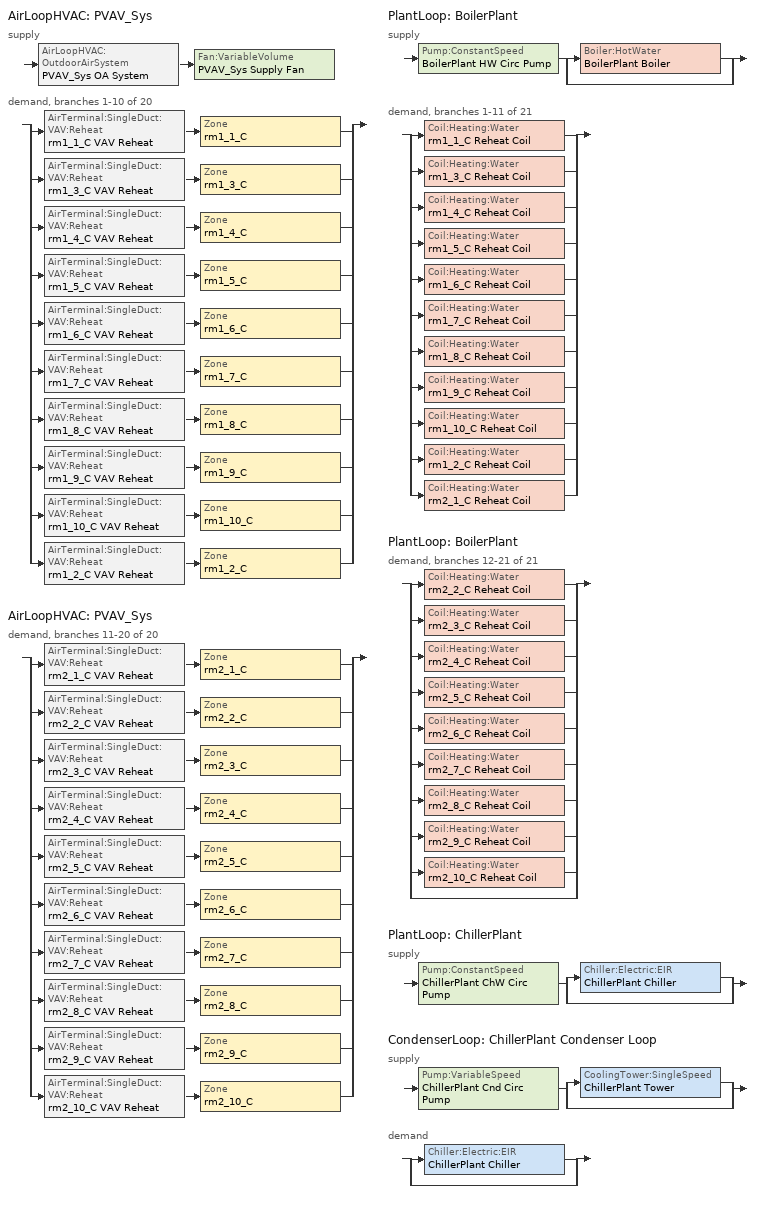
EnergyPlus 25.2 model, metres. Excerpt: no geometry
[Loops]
AirLoopHVAC 'PVAV_Sys'
 supply: AirLoopHVAC:OutdoorAirSystem 'PVAV_Sys OA System' > Fan:VariableVolume 'PVAV_Sys Supply Fan'
 demand, branches 1-10 of 20: split
  | AirTerminal:SingleDuct:VAV:Reheat 'rm1_1_C VAV Reheat' > Zone 'rm1_1_C'
  | AirTerminal:SingleDuct:VAV:Reheat 'rm1_3_C VAV Reheat' > Zone 'rm1_3_C'
  | AirTerminal:SingleDuct:VAV:Reheat 'rm1_4_C VAV Reheat' > Zone 'rm1_4_C'
  | AirTerminal:SingleDuct:VAV:Reheat 'rm1_5_C VAV Reheat' > Zone 'rm1_5_C'
  | AirTerminal:SingleDuct:VAV:Reheat 'rm1_6_C VAV Reheat' > Zone 'rm1_6_C'
  | AirTerminal:SingleDuct:VAV:Reheat 'rm1_7_C VAV Reheat' > Zone 'rm1_7_C'
  | AirTerminal:SingleDuct:VAV:Reheat 'rm1_8_C VAV Reheat' > Zone 'rm1_8_C'
  | AirTerminal:SingleDuct:VAV:Reheat 'rm1_9_C VAV Reheat' > Zone 'rm1_9_C'
  | AirTerminal:SingleDuct:VAV:Reheat 'rm1_10_C VAV Reheat' > Zone 'rm1_10_C'
  | AirTerminal:SingleDuct:VAV:Reheat 'rm1_2_C VAV Reheat' > Zone 'rm1_2_C'
AirLoopHVAC 'PVAV_Sys'
 demand, branches 11-20 of 20: split
  | AirTerminal:SingleDuct:VAV:Reheat 'rm2_1_C VAV Reheat' > Zone 'rm2_1_C'
  | AirTerminal:SingleDuct:VAV:Reheat 'rm2_2_C VAV Reheat' > Zone 'rm2_2_C'
  | AirTerminal:SingleDuct:VAV:Reheat 'rm2_3_C VAV Reheat' > Zone 'rm2_3_C'
  | AirTerminal:SingleDuct:VAV:Reheat 'rm2_4_C VAV Reheat' > Zone 'rm2_4_C'
  | AirTerminal:SingleDuct:VAV:Reheat 'rm2_5_C VAV Reheat' > Zone 'rm2_5_C'
  | AirTerminal:SingleDuct:VAV:Reheat 'rm2_6_C VAV Reheat' > Zone 'rm2_6_C'
  | AirTerminal:SingleDuct:VAV:Reheat 'rm2_7_C VAV Reheat' > Zone 'rm2_7_C'
  | AirTerminal:SingleDuct:VAV:Reheat 'rm2_8_C VAV Reheat' > Zone 'rm2_8_C'
  | AirTerminal:SingleDuct:VAV:Reheat 'rm2_9_C VAV Reheat' > Zone 'rm2_9_C'
  | AirTerminal:SingleDuct:VAV:Reheat 'rm2_10_C VAV Reheat' > Zone 'rm2_10_C'
PlantLoop 'BoilerPlant'
 supply: Pump:ConstantSpeed 'BoilerPlant HW Circ Pump' > split
  | Boiler:HotWater 'BoilerPlant Boiler'
  | bypass
 demand, branches 1-11 of 21: split
  | Coil:Heating:Water 'rm1_1_C Reheat Coil'
  | Coil:Heating:Water 'rm1_3_C Reheat Coil'
  | Coil:Heating:Water 'rm1_4_C Reheat Coil'
  | Coil:Heating:Water 'rm1_5_C Reheat Coil'
  | Coil:Heating:Water 'rm1_6_C Reheat Coil'
  | Coil:Heating:Water 'rm1_7_C Reheat Coil'
  | Coil:Heating:Water 'rm1_8_C Reheat Coil'
  | Coil:Heating:Water 'rm1_9_C Reheat Coil'
  | Coil:Heating:Water 'rm1_10_C Reheat Coil'
  | Coil:Heating:Water 'rm1_2_C Reheat Coil'
  | Coil:Heating:Water 'rm2_1_C Reheat Coil'
PlantLoop 'BoilerPlant'
 demand, branches 12-21 of 21: split
  | Coil:Heating:Water 'rm2_2_C Reheat Coil'
  | Coil:Heating:Water 'rm2_3_C Reheat Coil'
  | Coil:Heating:Water 'rm2_4_C Reheat Coil'
  | Coil:Heating:Water 'rm2_5_C Reheat Coil'
  | Coil:Heating:Water 'rm2_6_C Reheat Coil'
  | Coil:Heating:Water 'rm2_7_C Reheat Coil'
  | Coil:Heating:Water 'rm2_8_C Reheat Coil'
  | Coil:Heating:Water 'rm2_9_C Reheat Coil'
  | Coil:Heating:Water 'rm2_10_C Reheat Coil'
  | bypass
PlantLoop 'ChillerPlant'
 supply: Pump:ConstantSpeed 'ChillerPlant ChW Circ Pump' > split
  | Chiller:Electric:EIR 'ChillerPlant Chiller'
  | bypass
CondenserLoop 'ChillerPlant Condenser Loop'
 supply: Pump:VariableSpeed 'ChillerPlant Cnd Circ Pump' > split
  | CoolingTower:SingleSpeed 'ChillerPlant Tower'
  | bypass
 demand: split
  | Chiller:Electric:EIR 'ChillerPlant Chiller'
  | bypass
[ZoneControl:Thermostat] Control Type Schedule=Zone-Control-Type-Sched
Name | Zone or ZoneList | Control 1
rm1_1_C Thermostat | rm1_1_C | rm1_1_C DualSPSched
rm1_3_C Thermostat | rm1_3_C | rm1_3_C DualSPSched
rm1_4_C Thermostat | rm1_4_C | rm1_4_C DualSPSched
rm1_5_C Thermostat | rm1_5_C | rm1_5_C DualSPSched
rm1_6_C Thermostat | rm1_6_C | rm1_6_C DualSPSched
rm1_7_C Thermostat | rm1_7_C | rm1_7_C DualSPSched
rm1_8_C Thermostat | rm1_8_C | rm1_8_C DualSPSched
rm1_9_C Thermostat | rm1_9_C | rm1_9_C DualSPSched
rm1_10_C Thermostat | rm1_10_C | rm1_10_C DualSPSched
rm1_2_C Thermostat | rm1_2_C | rm1_2_C DualSPSched
rm2_1_C Thermostat | rm2_1_C | rm2_1_C DualSPSched
rm2_2_C Thermostat | rm2_2_C | rm2_2_C DualSPSched
rm2_3_C Thermostat | rm2_3_C | rm2_3_C DualSPSched
rm2_4_C Thermostat | rm2_4_C | rm2_4_C DualSPSched
rm2_5_C Thermostat | rm2_5_C | rm2_5_C DualSPSched
rm2_6_C Thermostat | rm2_6_C | rm2_6_C DualSPSched
rm2_7_C Thermostat | rm2_7_C | rm2_7_C DualSPSched
rm2_8_C Thermostat | rm2_8_C | rm2_8_C DualSPSched
rm2_9_C Thermostat | rm2_9_C | rm2_9_C DualSPSched
rm2_10_C Thermostat | rm2_10_C | rm2_10_C DualSPSched
[ThermostatSetpoint:DualSetpoint] Heating Setpoint Temperature Schedule=OffHtT; Cooling Setpoint Temperature Schedule=OffClT
rm1_1_C DualSPSched; rm1_3_C DualSPSched; rm1_4_C DualSPSched; rm1_5_C DualSPSched; rm1_6_C DualSPSched; rm1_7_C DualSPSched; rm1_8_C DualSPSched; rm1_9_C DualSPSched; rm1_10_C DualSPSched; rm1_2_C DualSPSched; rm2_1_C DualSPSched; rm2_2_C DualSPSched; rm2_3_C DualSPSched; rm2_4_C DualSPSched; rm2_5_C DualSPSched; rm2_6_C DualSPSched; rm2_7_C DualSPSched; rm2_8_C DualSPSched; rm2_9_C DualSPSched; rm2_10_C DualSPSched
[Sizing:Zone] Zone Cooling Design Supply Air Temperature Input Method=SupplyAirTemperature; Zone Cooling Design Supply Air Temperature {C}=14; Zone Heating Design Supply Air Temperature Input Method=SupplyAirTemperature; Zone Heating Design Supply Air Temperature {C}=50; Zone Cooling Design Supply Air Humidity Ratio {kgWater/kgDryAir}=0.008; Zone Heating Design Supply Air Humidity Ratio {kgWater/kgDryAir}=0.008; Zone Heating Sizing Factor=0; Zone Cooling Sizing Factor=0; Cooling Design Air Flow Method=DesignDay; Cooling Design Air Flow Rate {m3/s}=0; Heating Design Air Flow Method=DesignDay; Heating Design Air Flow Rate {m3/s}=0
Name | Design Specification Outdoor Air Object
rm1_1_C | SZ DSOA rm1_1_C
rm1_3_C | SZ DSOA rm1_3_C
rm1_4_C | SZ DSOA rm1_4_C
rm1_5_C | SZ DSOA rm1_5_C
rm1_6_C | SZ DSOA rm1_6_C
rm1_7_C | SZ DSOA rm1_7_C
rm1_8_C | SZ DSOA rm1_8_C
rm1_9_C | SZ DSOA rm1_9_C
rm1_10_C | SZ DSOA rm1_10_C
rm1_2_C | SZ DSOA rm1_2_C
rm2_1_C | SZ DSOA rm2_1_C
rm2_2_C | SZ DSOA rm2_2_C
rm2_3_C | SZ DSOA rm2_3_C
rm2_4_C | SZ DSOA rm2_4_C
rm2_5_C | SZ DSOA rm2_5_C
rm2_6_C | SZ DSOA rm2_6_C
rm2_7_C | SZ DSOA rm2_7_C
rm2_8_C | SZ DSOA rm2_8_C
rm2_9_C | SZ DSOA rm2_9_C
rm2_10_C | SZ DSOA rm2_10_C
[DesignSpecification:OutdoorAir] Outdoor Air Method=Flow/Zone; Outdoor Air Flow per Person {m3/s-person}=0; Outdoor Air Flow per Zone Floor Area {m3/s-m2}=0; Outdoor Air Flow per Zone {m3/s}=0.0308911
SZ DSOA rm1_1_C; SZ DSOA rm1_3_C; SZ DSOA rm1_4_C; SZ DSOA rm1_5_C; SZ DSOA rm1_6_C; SZ DSOA rm1_7_C; SZ DSOA rm1_8_C; SZ DSOA rm1_9_C; SZ DSOA rm1_10_C; SZ DSOA rm1_2_C; SZ DSOA rm2_1_C; SZ DSOA rm2_2_C; SZ DSOA rm2_3_C; SZ DSOA rm2_4_C; SZ DSOA rm2_5_C; SZ DSOA rm2_6_C; SZ DSOA rm2_7_C; SZ DSOA rm2_8_C; SZ DSOA rm2_9_C; SZ DSOA rm2_10_C
[Zone equipment]
rm1_1_C: rm1_1_C VAV Reheat
rm1_3_C: rm1_3_C VAV Reheat
rm1_4_C: rm1_4_C VAV Reheat
rm1_5_C: rm1_5_C VAV Reheat
rm1_6_C: rm1_6_C VAV Reheat
rm1_7_C: rm1_7_C VAV Reheat
rm1_8_C: rm1_8_C VAV Reheat
rm1_9_C: rm1_9_C VAV Reheat
rm1_10_C: rm1_10_C VAV Reheat
rm1_2_C: rm1_2_C VAV Reheat
rm2_1_C: rm2_1_C VAV Reheat
rm2_2_C: rm2_2_C VAV Reheat
rm2_3_C: rm2_3_C VAV Reheat
rm2_4_C: rm2_4_C VAV Reheat
rm2_5_C: rm2_5_C VAV Reheat
rm2_6_C: rm2_6_C VAV Reheat
rm2_7_C: rm2_7_C VAV Reheat
rm2_8_C: rm2_8_C VAV Reheat
rm2_9_C: rm2_9_C VAV Reheat
rm2_10_C: rm2_10_C VAV Reheat
[AirTerminal:SingleDuct:VAV:Reheat] Availability Schedule=OffFan; Maximum Air Flow Rate {m3/s}=autosize; Zone Minimum Air Flow Input Method=Constant; Constant Minimum Air Flow Fraction=0.3; Maximum Hot Water or Steam Flow Rate {m3/s}=autosize; Minimum Hot Water or Steam Flow Rate {m3/s}=0; Convergence Tolerance=0.001; Damper Heating Action=Reverse
Name | Reheat Coil
rm1_1_C VAV Reheat | rm1_1_C Reheat Coil
rm1_3_C VAV Reheat | rm1_3_C Reheat Coil
rm1_4_C VAV Reheat | rm1_4_C Reheat Coil
rm1_5_C VAV Reheat | rm1_5_C Reheat Coil
rm1_6_C VAV Reheat | rm1_6_C Reheat Coil
rm1_7_C VAV Reheat | rm1_7_C Reheat Coil
rm1_8_C VAV Reheat | rm1_8_C Reheat Coil
rm1_9_C VAV Reheat | rm1_9_C Reheat Coil
rm1_10_C VAV Reheat | rm1_10_C Reheat Coil
rm1_2_C VAV Reheat | rm1_2_C Reheat Coil
rm2_1_C VAV Reheat | rm2_1_C Reheat Coil
rm2_2_C VAV Reheat | rm2_2_C Reheat Coil
rm2_3_C VAV Reheat | rm2_3_C Reheat Coil
rm2_4_C VAV Reheat | rm2_4_C Reheat Coil
rm2_5_C VAV Reheat | rm2_5_C Reheat Coil
rm2_6_C VAV Reheat | rm2_6_C Reheat Coil
rm2_7_C VAV Reheat | rm2_7_C Reheat Coil
rm2_8_C VAV Reheat | rm2_8_C Reheat Coil
rm2_9_C VAV Reheat | rm2_9_C Reheat Coil
rm2_10_C VAV Reheat | rm2_10_C Reheat Coil
[Coil:Heating:Water] Availability Schedule=OffFan; U-Factor Times Area Value {W/K}=autosize; Maximum Water Flow Rate {m3/s}=autosize; Performance Input Method=UFactorTimesAreaAndDesignWaterFlowRate; Rated Capacity {W}=autosize; Rated Inlet Water Temperature {C}=82.2; Rated Inlet Air Temperature {C}=16.6; Rated Outlet Water Temperature {C}=71.1; Rated Outlet Air Temperature {C}=32.2
rm1_1_C Reheat Coil; rm1_3_C Reheat Coil; rm1_4_C Reheat Coil; rm1_5_C Reheat Coil; rm1_6_C Reheat Coil; rm1_7_C Reheat Coil; rm1_8_C Reheat Coil; rm1_9_C Reheat Coil; rm1_10_C Reheat Coil; rm1_2_C Reheat Coil; rm2_1_C Reheat Coil; rm2_2_C Reheat Coil; rm2_3_C Reheat Coil; rm2_4_C Reheat Coil; rm2_5_C Reheat Coil; rm2_6_C Reheat Coil; rm2_7_C Reheat Coil; rm2_8_C Reheat Coil; rm2_9_C Reheat Coil; rm2_10_C Reheat Coil
[Sizing:System]
PVAV_Sys: Type of Load to Size On=Sensible; Design Outdoor Air Flow Rate {m3/s}=autosize; Central Heating Maximum System Air Flow Ratio=0.3; Preheat Design Temperature {C}=7; Preheat Design Humidity Ratio {kgWater/kgDryAir}=.008; Precool Design Temperature {C}=11; Precool Design Humidity Ratio {kgWater/kgDryAir}=.008; Central Cooling Design Supply Air Temperature {C}=12.77779; Central Heating Design Supply Air Temperature {C}=12.77779; Type of Zone Sum to Use=NonCoincident; 100% Outdoor Air in Cooling=No; 100% Outdoor Air in Heating=No; Central Cooling Design Supply Air Humidity Ratio {kgWater/kgDryAir}=0.008; Central Heating Design Supply Air Humidity Ratio {kgWater/kgDryAir}=0.01; Cooling Supply Air Flow Rate Method=Flow/System; Cooling Supply Air Flow Rate {m3/s}=27.29047; Heating Supply Air Flow Rate Method=Flow/System; Heating Supply Air Flow Rate {m3/s}=27.29047; System Outdoor Air Method=ZoneSum; Zone Maximum Outdoor Air Fraction=1; Cooling Design Capacity Method=CoolingDesignCapacity; Cooling Design Capacity {W}=autosize; Heating Design Capacity Method=HeatingDesignCapacity; Heating Design Capacity {W}=autosize; Central Cooling Capacity Control Method=OnOff
[AirLoopHVAC]
PVAV_Sys: Design Supply Air Flow Rate {m3/s}=autosize
[SetpointManager:Scheduled] Control Variable=Temperature
Name | Schedule | Setpoint Node or NodeList
BoilerPlant HW Temp Manager | constant82. | BoilerPlant HW Supply Outlet Node
ChillerPlant ChW Temp Manager | ChillerPlant ChW Temp Schedule | ChillerPlant ChW Supply Outlet Node
ChillerPlant Chiller Setpoint Manager | ChillerPlant ChW Temp Schedule | ChillerPlant Chiller Outlet Node
[SetpointManager:MixedAir]
PVAV_Sys Setpoint Manager 2: Control Variable=Temperature; Setpoint Node or NodeList=PVAV_Sys Supply Fan Upstream Nodes
[Controller:WaterCoil]
PVAV_Sys Cooling Coil Controller: Control Variable=Temperature; Action=REVERSE; Actuator Variable=FLOW; Controller Convergence Tolerance {deltaC}=autosize; Maximum Actuated Flow {m3/s}=0.0223039; Minimum Actuated Flow {m3/s}=0
[Fan:VariableVolume]
PVAV_Sys Supply Fan: Availability Schedule=OffFan; Fan Total Efficiency=0.6; Pressure Rise {Pa}=1346.487; Maximum Flow Rate {m3/s}=autosize; Fan Power Minimum Flow Rate Input Method=Fraction; Fan Power Minimum Flow Fraction=0.25; Motor Efficiency=0.9; Motor In Airstream Fraction=1; Fan Power Coefficient 1=0.05; Fan Power Coefficient 2=0.05; Fan Power Coefficient 3=0.05; Fan Power Coefficient 4=0.1; Fan Power Coefficient 5=0.05
[Controller:OutdoorAir]
PVAV_Sys OA Controller: Minimum Outdoor Air Flow Rate {m3/s}=autosize; Maximum Outdoor Air Flow Rate {m3/s}=autosize; Economizer Control Type=NoEconomizer; Economizer Control Action Type=ModulateFlow; Lockout Type=NoLockout; Minimum Limit Type=FixedMinimum
[Sizing:Plant]
Name | Loop Type | Design Loop Exit Temperature {C} | Loop Design Temperature Difference {deltaC}
BoilerPlant | Heating | 82 | 11
ChillerPlant | Cooling | 7.22 | 6.67
ChillerPlant Condenser Loop | Condenser | 29.4 | 5.6
[PlantLoop] Fluid Type=Water; Maximum Loop Flow Rate {m3/s}=autosize; Minimum Loop Flow Rate {m3/s}=0; Plant Loop Volume {m3}=autosize; Load Distribution Scheme=Optimal
Name | Plant Equipment Operation Scheme | Maximum Loop Temperature {C} | Minimum Loop Temperature {C}
BoilerPlant | BoilerPlant Operation | 100 | 10
ChillerPlant | ChillerPlant Operation | 98 | 1
[Pump:ConstantSpeed] Design Pump Head {Pa}=89672.01; Fraction of Motor Inefficiencies to Fluid Stream=0; Pump Control Type=Intermittent
Name | Design Flow Rate {m3/s} | Design Power Consumption {W} | Motor Efficiency
BoilerPlant HW Circ Pump | 0.00791236 | 1191.735 | 0.85
ChillerPlant ChW Circ Pump | 0.0162193 | 2018.78 | 0.9
[PlantEquipmentOperationSchemes] Control Scheme 1 Schedule=OffFan
Name | Control Scheme 1
BoilerPlant Operation | BoilerPlant Heat Supply
ChillerPlant Operation | ChillerPlant ChW Supply
[PlantEquipmentOperation:HeatingLoad]
BoilerPlant Heat Supply: Load Range 1 Lower Limit {W}=0; Load Range 1 Upper Limit {W}=1000000000000000; Range 1 Equipment List=BoilerPlant heating plant
[PlantEquipmentList]
BoilerPlant heating plant: BoilerPlant Boiler
ChillerPlant ChW Plant: ChillerPlant Chiller
[Boiler:HotWater]
BoilerPlant Boiler: Fuel Type=NaturalGas; Nominal Capacity {W}=551693.4; Nominal Thermal Efficiency=0.85; Efficiency Curve Temperature Evaluation Variable=LeavingBoiler; Normalized Boiler Efficiency Curve=BoilerPlant Boiler Efficiency Curve; Design Water Outlet Temperature {C}=82; Design Water Flow Rate {m3/s}=autosize; Minimum Part Load Ratio=0; Maximum Part Load Ratio=1.2; Optimum Part Load Ratio=1; Water Outlet Upper Temperature Limit {C}=100; Boiler Flow Mode=CONSTANTFLOW
[PlantEquipmentOperation:CoolingLoad] Load Range 1 Lower Limit {W}=0
Name | Load Range 1 Upper Limit {W} | Range 1 Equipment List
ChillerPlant ChW Supply | 1000000000000000 | ChillerPlant ChW Plant
ChillerPlant Condenser Only | 1000000000000 | ChillerPlant Condenser plant
[Chiller:Electric:EIR]
ChillerPlant Chiller: Reference Capacity {W}=452358.2; Reference COP {W/W}=3.2; Reference Leaving Chilled Water Temperature {C}=7.22; Reference Entering Condenser Fluid Temperature {C}=29.4; Reference Chilled Water Flow Rate {m3/s}=autosize; Reference Condenser Fluid Flow Rate {m3/s}=autosize; Cooling Capacity Function of Temperature Curve=OPEN-CENT-CAP-FT; Electric Input to Cooling Output Ratio Function of Temperature Curve=OPEN-CENT-EIR-FT; Electric Input to Cooling Output Ratio Function of Part Load Ratio Curve=OPEN-CENT-EIR-FP; Minimum Part Load Ratio=0; Maximum Part Load Ratio=1; Optimum Part Load Ratio=0.65; Minimum Unloading Ratio=0.25; Condenser Type=WaterCooled; Leaving Chilled Water Lower Temperature Limit {C}=5; Chiller Flow Mode=LeavingSetpointModulated
[CondenserLoop]
ChillerPlant Condenser Loop: Fluid Type=Water; Condenser Equipment Operation Scheme=ChillerPlant Condenser Loop Operation; Maximum Loop Temperature {C}=80; Minimum Loop Temperature {C}=5; Maximum Loop Flow Rate {m3/s}=autosize; Minimum Loop Flow Rate {m3/s}=0; Condenser Loop Volume {m3}=autosize; Load Distribution Scheme=SequentialLoad
[SetpointManager:FollowOutdoorAirTemperature]
ChillerPlant Condenser Loop: Control Variable=Temperature; Reference Temperature Type=OutdoorAirWetBulb; Offset Temperature Difference {deltaC}=0; Maximum Setpoint Temperature {C}=80; Minimum Setpoint Temperature {C}=5; Setpoint Node or NodeList=ChillerPlant Cnd Supply Outlet Node
[Pump:VariableSpeed]
ChillerPlant Cnd Circ Pump: Design Maximum Flow Rate {m3/s}=autosize; Design Pump Head {Pa}=298906.7; Design Power Consumption {W}=AUTOSIZE; Motor Efficiency=0.9; Fraction of Motor Inefficiencies to Fluid Stream=0; Coefficient 1 of the Part Load Performance Curve=0; Coefficient 2 of the Part Load Performance Curve=1; Coefficient 3 of the Part Load Performance Curve=0; Coefficient 4 of the Part Load Performance Curve=0; Design Minimum Flow Rate {m3/s}=0; Pump Control Type=Intermittent
[CondenserEquipmentOperationSchemes]
ChillerPlant Condenser Loop Operation: Control Scheme 1=ChillerPlant Condenser Only; Control Scheme 1 Schedule=OffFan
[CondenserEquipmentList]
ChillerPlant Condenser plant: ChillerPlant Tower
[CoolingTower:SingleSpeed]
ChillerPlant Tower: Design Water Flow Rate {m3/s}=autosize; Design Air Flow Rate {m3/s}=autosize; Design Fan Power {W}=autosize; Design U-Factor Times Area Value {W/K}=autosize; Free Convection Air Flow Rate {m3/s}=autocalculate; Free Convection U-Factor Times Area Value {W/K}=autocalculate
[WaterHeater:Mixed]
DHW@PA0: Tank Volume {m3}=0.136275; Setpoint Temperature Schedule=DHW-SUPPLY-T_43.33337; Deadband Temperature Difference {deltaC}=0; Maximum Temperature Limit {C}=82; Heater Control Type=Modulate; Heater Maximum Capacity {W}=5102.891; Heater Minimum Capacity {W}=0; Heater Fuel Type=NaturalGas; Heater Thermal Efficiency=0.719425; Part Load Factor Curve=DHW_curve_0.900093; Off Cycle Parasitic Fuel Consumption Rate {W}=0; Off Cycle Parasitic Fuel Type=NaturalGas; Off Cycle Parasitic Heat Fraction to Tank=0; On Cycle Parasitic Fuel Consumption Rate {W}=0; On Cycle Parasitic Fuel Type=NaturalGas; On Cycle Parasitic Heat Fraction to Tank=0; Ambient Temperature Indicator=Schedule; Ambient Temperature Schedule=groundTempSch; Off Cycle Loss Coefficient to Ambient Temperature {W/K}=4.75212; Off Cycle Loss Fraction to Zone=0; On Cycle Loss Coefficient to Ambient Temperature {W/K}=4.75212; On Cycle Loss Fraction to Zone=0; Peak Use Flow Rate {m3/s}=6.3091e-05; Use Flow Rate Fraction Schedule=OffDHW; Cold Water Supply Temperature Schedule=groundTempSch; Use Side Effectiveness=1; Source Side Effectiveness=1
[Schedule:Compact]
Zone-Control-Type-Sched: Through: 12/31, For: AllDays, Until: 24:00, 4
OffFan: Through: 12/31, For: Sundays Holidays, Until: 24:00, 0, For: Weekdays WinterDesignDay SummerDesignDay, Until:  6:00, 0, Until: 22:00, 1, Until: 24:00, 0, For: Saturdays, Until:  6:00, 0, Until: 18:00, 1, Until: 24:00, 0
OffClT: Through: 12/31, For: Sundays Holidays, Until: 24:00, 37.22225, For: Weekdays WinterDesignDay SummerDesignDay, Until:  6:00, 37.22225, Until: 22:00, 23.88891, Until: 24:00, 37.22225, For: Saturdays, Until:  6:00, 37.22225, Until: 18:00, 23.88891, Until: 24:00, 37.22225
OffHtT: Through: 12/31, For: Sundays Holidays, Until: 24:00, 12.77779, For: Weekdays WinterDesignDay SummerDesignDay, Until:  6:00, 12.77779, Until: 22:00, 21.11113, Until: 24:00, 12.77779, For: Saturdays, Until:  6:00, 12.77779, Until: 18:00, 21.11113, Until: 24:00, 12.77779
constant82.: Through: 12/31, For: AllDays, Until: 24:00, 82
DHW-SUPPLY-T_43.33337: Through: 12/31, For: AllDays, Until: 24:00, 43.33337
groundTempSch: Through: 1/31, For: AllDays, Until: 24:00, 12.72223, Through: 2/28, For: AllDays, Until: 24:00, 11.55558, Through: 3/31, For: AllDays, Until: 24:00, 11.44446, Through: 4/30, For: AllDays, Until: 24:00, 12.00001, Through: 5/31, For: AllDays, Until: 24:00, 14.22224, Through: 6/30, For: AllDays, Until: 24:00, 16.44446, Through: 7/31, For: AllDays, Until: 24:00, 18.38891, Through: 8/31, For: AllDays, Until: 24:00, 19.61114, Through: 9/30, For: AllDays, Until: 24:00, 19.72226, Through: 10/31, For: AllDays, Until: 24:00, 18.72223, Through: 11/30, For: AllDays, Until: 24:00, 16.83336, Through: 12/31, For: AllDays, Until: 24:00, 14.66667
[Curve:Cubic]
DHW_curve_0.900093: Coefficient1 Constant=0.900093; Coefficient2 x=0.099907; Coefficient3 x**2=0; Coefficient4 x**3=0; Minimum Value of x=0.01; Maximum Value of x=1
[Curve:Quadratic]
Name | Coefficient1 Constant | Coefficient2 x | Coefficient3 x**2 | Minimum Value of x | Maximum Value of x
BoilerPlant Boiler Efficiency Curve | 0.588768 | 0.788818 | -0.38625 | 0 | 1
OPEN-CENT-EIR-FP | 0.222903 | 0.313387 | 0.46371 | -999 | 999
[Curve:Biquadratic] Minimum Value of x=-999; Maximum Value of x=999; Minimum Value of y=-999; Maximum Value of y=999
Name | Coefficient1 Constant | Coefficient2 x | Coefficient3 x**2 | Coefficient4 y | Coefficient5 y**2 | Coefficient6 x*y
OPEN-CENT-CAP-FT | 0.257896 | 0.0389016 | -0.00021708 | 0.0468684 | -0.00094284 | -0.00034344
OPEN-CENT-EIR-FT | 0.933884 | -0.058212 | 0.00450036 | 0.00243 | 0.000486 | -0.001215
[Schedule:Day:Hourly]
ChillerPlant ChW Temp Schedule Daily: 6.666672, 6.666672, 6.666672, 6.666672, 6.666672, 6.666672, 6.666672, 6.666672, 6.666672, 6.666672, 6.666672, 6.666672, 6.666672, 6.666672, 6.666672, 6.666672, 6.666672, 6.666672, 6.666672, 6.666672, 6.666672, 6.666672, 6.666672, 6.666672
[Schedule:Week:Daily]
ChillerPlant ChW Temp Schedule Weekly: ChillerPlant ChW Temp Schedule Daily, ChillerPlant ChW Temp Schedule Daily, ChillerPlant ChW Temp Schedule Daily, ChillerPlant ChW Temp Schedule Daily, ChillerPlant ChW Temp Schedule Daily, ChillerPlant ChW Temp Schedule Daily, ChillerPlant ChW Temp Schedule Daily, ChillerPlant ChW Temp Schedule Daily, ChillerPlant ChW Temp Schedule Daily, ChillerPlant ChW Temp Schedule Daily, ChillerPlant ChW Temp Schedule Daily, ChillerPlant ChW Temp Schedule Daily
[Schedule:Year]
ChillerPlant ChW Temp Schedule: ChillerPlant ChW Temp Schedule Weekly, 1, 1, 12, 31
